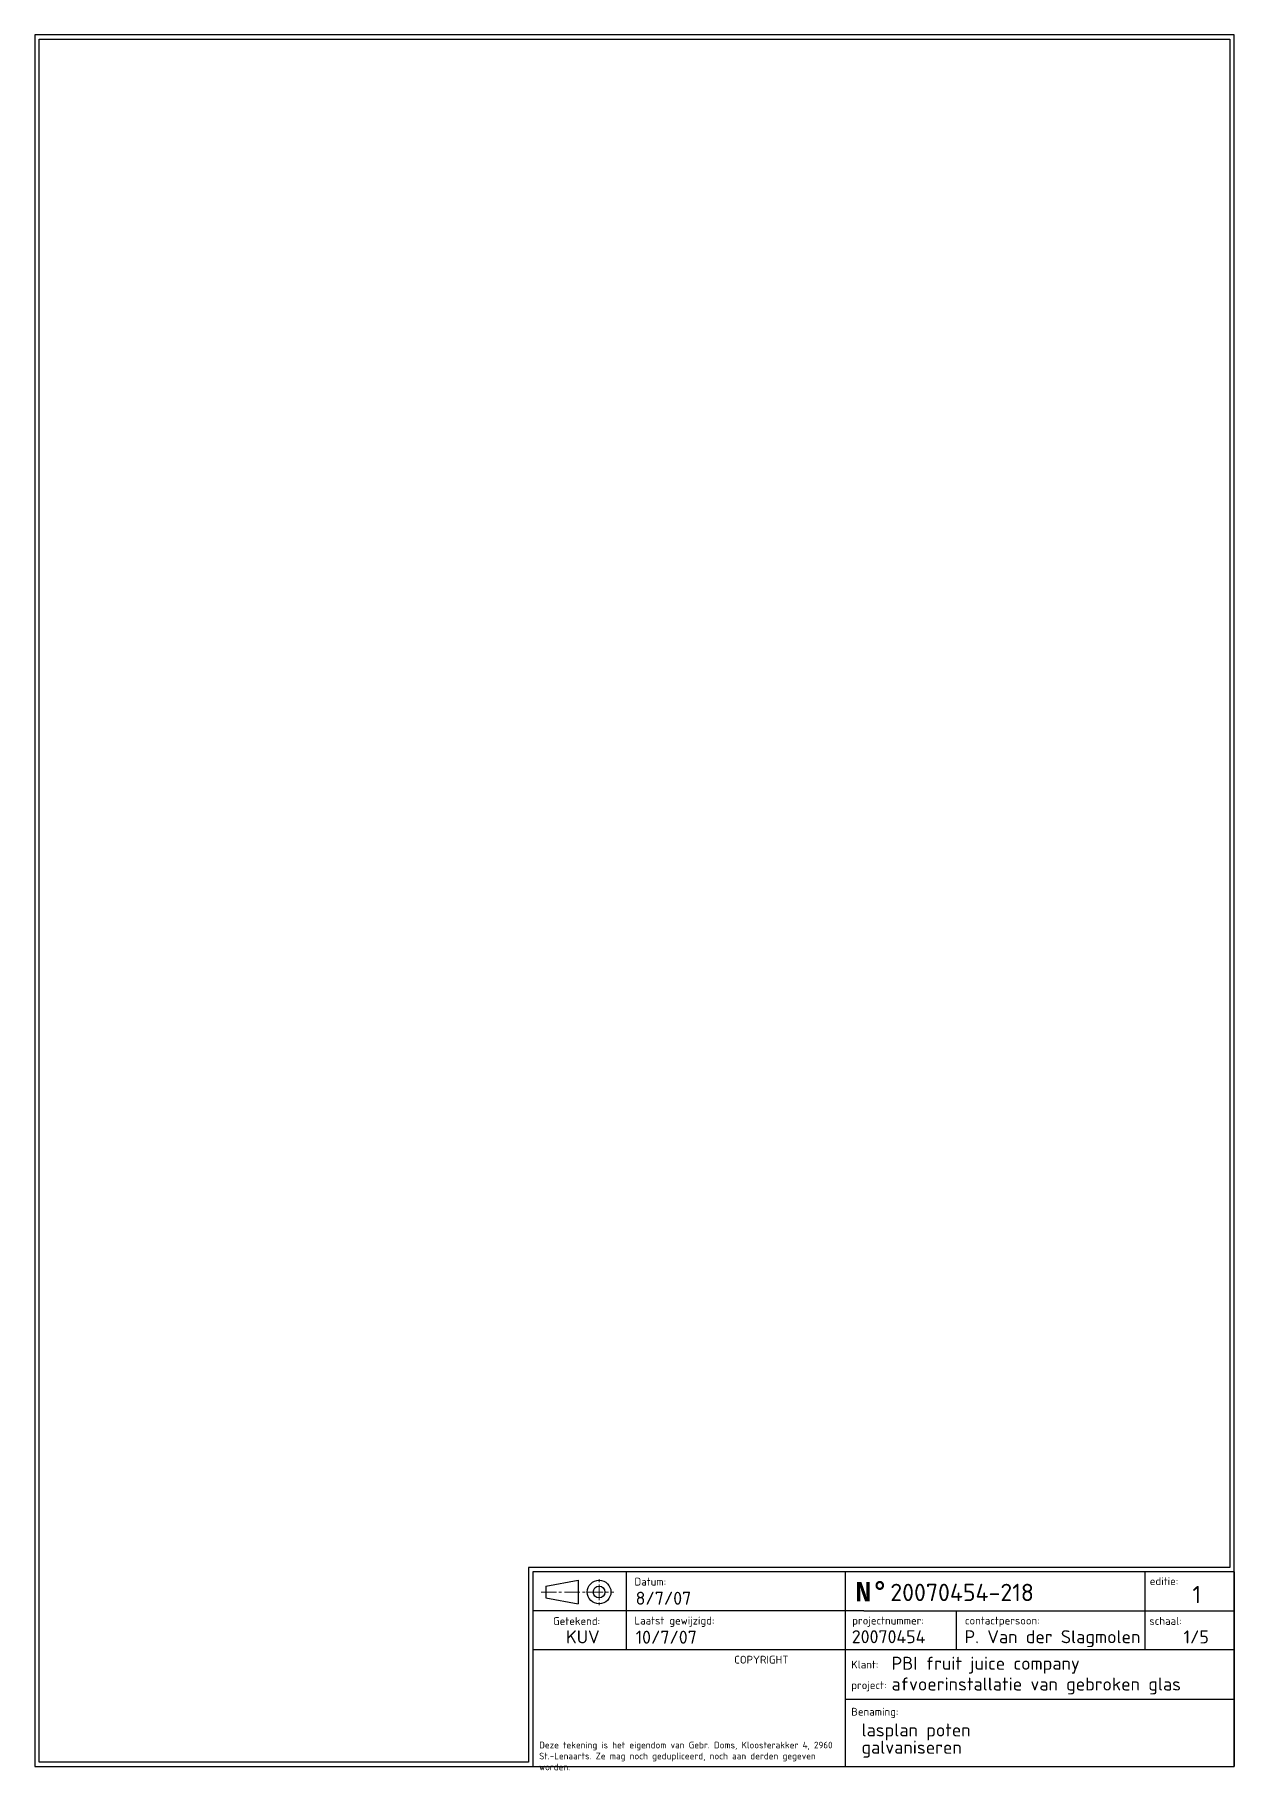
# Paper-space layout 'A3 Ver' of a CAD drawing. Extents: x 298 to 575, y 155 to 556.
import ezdxf
from ezdxf.enums import TextEntityAlignment as Align

# ---------------------------------------------------------------- set-up
doc = ezdxf.new("R2010")
doc.units = 0
doc.header["$LTSCALE"] = 0.15
doc.layers.get('0').update_dxf_attribs({"linetype": 'CONTINUOUS'})
doc.layers.add('View', color=9, linetype='CONTINUOUS', plot=False)
doc.styles.add('ISOCPEUR', font='isocpeur.ttf')
doc.styles.add('ROMAND', font='', dxfattribs={"height": 2})
doc.styles.get('ROMAND').set_extended_font_data('romand.shx')

# ---------------------------------------------------------------- blocks, each defined once
blk = doc.blocks.new('titelhoek1')
for p, q in [((162.06, 45), (0.06, 45)), ((0.06, 45), (0.06, 0)), ((21.62, 45), (21.62, 36)), ((72.32, 0), (72.32, 45)), ((141.44, 45), (141.44, 36)), ((162.06, 45), (162.06, 0)), ((3.12, 41.69), (10.59, 43.05)), ((3.12, 41.69), (3.12, 38.96)), ((10.59, 43.05), (10.59, 37.59)), ((3.12, 38.96), (10.59, 37.59)), ((76.56, 36), (0.06, 36)), ((21.62, 36), (21.62, 27)), ((76.56, 36), (162.06, 36)), ((97.85, 36), (97.85, 27)), ((141.44, 36), (141.44, 27)), ((162.06, 27), (0.06, 27)), ((72.32, 15.59), (162.06, 15.59)), ((0.06, 0), (162.06, 0))]:
    blk.add_line(p, q)
at = {"lineweight": 9}
for p, q in [((2.04, 40.32), (5.55, 40.32)), ((6.12, 40.32), (6.72, 40.32)), ((7.37, 40.32), (10.93, 40.32)), ((11.55, 40.32), (12.15, 40.32)), ((12.78, 40.32), (16.31, 40.32)), ((15.39, 43.28), (15.39, 42.63)), ((15.39, 42.04), (15.39, 38.45)), ((16.96, 40.32), (17.53, 40.32)), ((18.15, 40.32), (18.81, 40.32)), ((15.39, 37.93), (15.39, 37.3))]:
    blk.add_line(p, q, dxfattribs=at)
for radius in [2.73, 1.36]:
    blk.add_circle((15.39, 40.32), radius)
at = {"style": 'ISOCPEUR'}
for s, p in [('Datum:', (23.56, 41.82)), ('editie:', (142.55, 41.92)), ('Getekend:', (4.75, 32.72)), ('Laatst gewijzigd:', (23.56, 32.82)), ('projectnummer:', (73.85, 32.82)), ('contactpersoon:', (99.86, 32.82)), ('schaal:', (142.46, 32.74)), ('COPYRIGHT ', (46.6, 23.8)), ('Klant:', (73.62, 22.67)), ('project:', (73.62, 17.91)), ('Benaming:', (73.62, 11.78))]:
    blk.add_text(s, height=1.8, dxfattribs=at).set_placement(p)
at = {"insert": (74.49, 42.64), "char_height": 4.5, "width": 5, "attachment_point": 1, "style": 'ROMAND'}
blk.add_mtext('{\\fMonospac821 BT|b1|i0|c0|p49;N°}', dxfattribs=at)
at = {"lineweight": 9, "insert": (1.56, 5.74), "char_height": 1.52, "width": 71.22, "attachment_point": 1, "style": 'ISOCPEUR'}
blk.add_mtext('Deze tekening is het eigendom van Gebr. Doms, Kloosterakker 4, 2960 St.-Lenaarts. Ze mag noch gedupliceerd, noch aan derden gegeven worden.', dxfattribs=at)
at = {"style": 'ISOCPEUR'}
for tag, height, p in [('CREATING_DATE', 3, (23.82, 36.49)), ('TEKENINGNR', 4, (82.64, 37.03)), ('MODIFICATION_TIME', 3, (23.82, 27.49)), ('PROJECTNR', 3, (73.74, 27.6)), ('CONTACTPERSOON', 3, (99.76, 27.6)), ('KLANTNAAM', 3, (82.92, 21.47)), ('PROJECTOMSCHRIJVING:', 3, (82.92, 16.68))]:
    blk.add_attdef(tag, text='', height=height, dxfattribs=at).set_placement(p, align=Align.BOTTOM_LEFT)
for tag, height, p in [('VERSIE', 4, (153.41, 36.56)), ('MADE_BY', 3, (11.64, 27.56)), ('SCHAAL', 3, (153.27, 27.56))]:
    blk.add_attdef(tag, text='', height=height, dxfattribs=at).set_placement(p, align=Align.BOTTOM_CENTER)
for tag, p in [('BENAMING1', (75.99, 6.97)), ('BENAMING2', (75.99, 2.97))]:
    blk.add_attdef(tag, p, '', height=3, dxfattribs=at)

psp = doc.layouts.new('A3 Ver')

# ---------------------------------------------------------------- linework, layer by layer
psp.add_lwpolyline([(575.25, 555.74), (298.25, 555.74), (298.25, 155.74), (575.25, 155.74)], close=True)
at = {"layer": 'View'}
psp.add_lwpolyline([(299.25, 554.74), (574.25, 554.74), (574.25, 201.74), (412.25, 201.74), (412.25, 156.74), (299.25, 156.74), (299.25, 554.74)], close=True, dxfattribs=at)

# ---------------------------------------------------------------- block references
psp.add_blockref('titelhoek1', (413.19, 155.74)).add_auto_attribs({'TEKENINGNR': '20070454-218', 'PROJECTNR': '20070454', 'KLANTNAAM': 'PBI fruit juice company', 'PROJECTOMSCHRIJVING:': 'afvoerinstallatie van gebroken glas', 'BENAMING1': 'lasplan poten', 'BENAMING2': 'galvaniseren', 'CREATING_DATE': '8/7/07', 'MODIFICATION_TIME': '10/7/07', 'MADE_BY': 'KUV', 'SCHAAL': '1/5', 'CONTACTPERSOON': 'P. Van der Slagmolen', 'VERSIE': '1'})

# ---------------------------------------------------------------- viewports
vp = psp.add_viewport(center=(436.75, 355.74), size=(275, 398), view_center_point=(776.37, -858.66), view_height=1225.685, dxfattribs=at)
vp.dxf.flags = 0x10000  # cut along an outline
vp.dxf.clipping_boundary_handle = psp.add_lwpolyline([(299.25, 554.74), (574.25, 554.74), (574.25, 201.74), (412.25, 201.74), (412.25, 156.74), (299.25, 156.74), (299.25, 554.74)], format="xyb", close=True, dxfattribs={"invisible": 1}).dxf.handle

doc.saveas('drawing.dxf')
